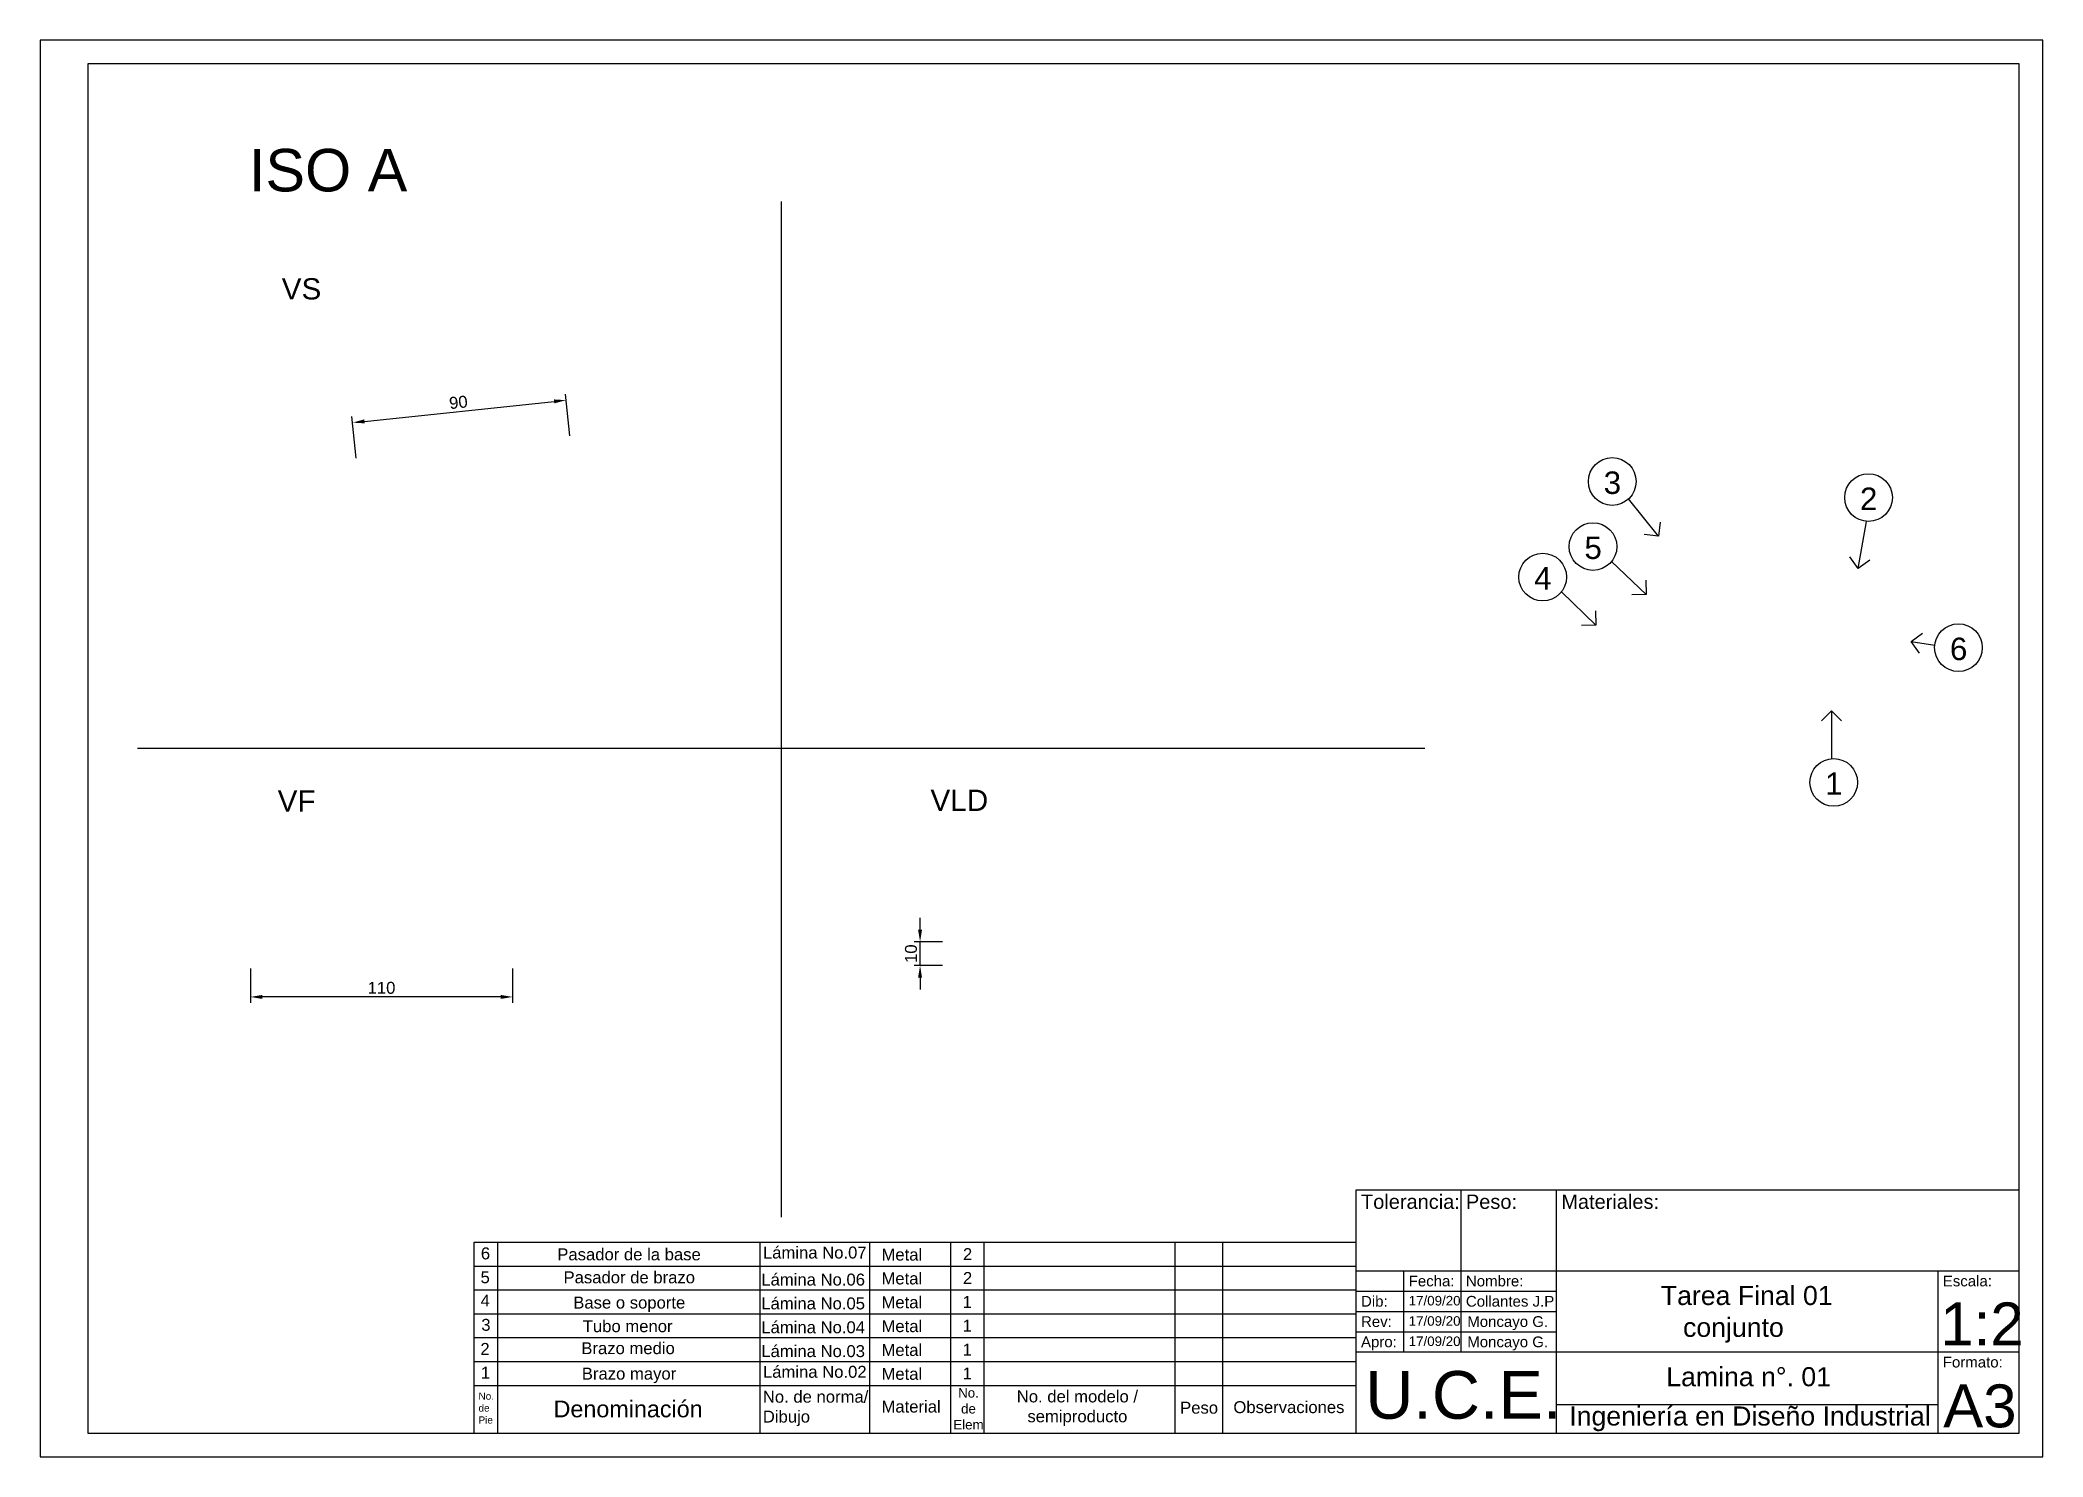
# Paper-space layout 'Conjunto' of a CAD drawing. Header units: inches, sheet in millimetres. Extents: x 0 to 420, y 0 to 297.
import ezdxf

# ---------------------------------------------------------------- set-up
doc = ezdxf.new("R2010")
doc.units = ezdxf.units.IN
doc.header["$MEASUREMENT"] = 0
doc.layers.add('Cotas', color=172, linetype='Continuous', lineweight=9)
doc.styles.get("Standard").update_dxf_attribs({"font": 'arial.ttf'})
doc.dimstyles.new('ISO-25', dxfattribs={"dimtxt": 2.5, "dimasz": 2.5, "dimexe": 1.25, "dimexo": 0.625, "dimtad": 1, "dimdec": 3, "dimtxsty": 'Standard', "dimcen": 2.5, "dimadec": 0, "dimazin": 0, "dimtfac": 1, "dimtdec": 3, "dimtmove": 0, "dimatfit": 3, "dimfxl": 1, "dimarcsym": 0})

# ---------------------------------------------------------------- blocks, each defined once
blk = doc.blocks.new('*D9')
at = {"layer": 'Cotas', "color": 0, "lineweight": -2, "transparency": 16777216}
for p, q in [((111.08, 214.07), (110.16, 222.76)), ((68.03, 217.08), (107.81, 221.26)), ((66.32, 209.37), (65.41, 218.06))]:
    blk.add_line(p, q, dxfattribs=at)
at = {"layer": 'Cotas', "color": 0, "transparency": 16777216}
for points in [[(107.76, 221.67), (107.85, 220.84), (110.29, 221.52)], [(67.98, 217.49), (68.07, 216.66), (65.54, 216.81)]]:
    blk.add_solid(points, dxfattribs=at)
at = {"layer": 'Defpoints', "color": 0, "transparency": 16777216}
for p in [(110.29, 221.52), (111.14, 213.45), (66.39, 208.74)]:
    blk.add_point(p, dxfattribs=at)
at = {"layer": 'Cotas', "color": 0, "transparency": 16777216, "insert": (87.72, 221.06), "char_height": 2.5, "attachment_point": 5, "rotation": 6}
blk.add_mtext('90', dxfattribs=at)
blk = doc.blocks.new('*D10')
at = {"layer": 'Cotas', "color": 0, "lineweight": -2, "transparency": 16777216}
for p, q in [((44.1, 102.36), (44.1, 95.17)), ((99.1, 102.36), (99.1, 95.17)), ((96.6, 96.42), (46.6, 96.42))]:
    blk.add_line(p, q, dxfattribs=at)
at = {"layer": 'Cotas', "color": 0, "transparency": 16777216}
for points in [[(46.6, 96.84), (46.6, 96.01), (44.1, 96.42)], [(96.6, 96.84), (96.6, 96.01), (99.1, 96.42)]]:
    blk.add_solid(points, dxfattribs=at)
at = {"layer": 'Defpoints', "color": 0, "transparency": 16777216}
for p in [(44.1, 102.99), (99.1, 102.99), (44.1, 96.42)]:
    blk.add_point(p, dxfattribs=at)
at = {"layer": 'Cotas', "color": 0, "transparency": 16777216, "insert": (71.6, 98.32), "char_height": 2.5, "attachment_point": 5}
blk.add_mtext('110', dxfattribs=at)
blk = doc.blocks.new('*D11')
at = {"layer": 'Cotas', "color": 0, "lineweight": -2, "transparency": 16777216}
for p, q in [((184.54, 110.49), (184.54, 112.99)), ((189.21, 107.99), (183.29, 107.99)), ((184.54, 102.99), (184.54, 107.99)), ((189.21, 102.99), (183.29, 102.99)), ((184.54, 100.49), (184.54, 97.99))]:
    blk.add_line(p, q, dxfattribs=at)
at = {"layer": 'Cotas', "color": 0, "transparency": 16777216}
for points in [[(184.12, 110.49), (184.95, 110.49), (184.54, 107.99)], [(184.12, 100.49), (184.95, 100.49), (184.54, 102.99)]]:
    blk.add_solid(points, dxfattribs=at)
at = {"layer": 'Defpoints', "color": 0, "transparency": 16777216}
for p in [(184.54, 107.99), (189.83, 107.99), (189.83, 102.99)]:
    blk.add_point(p, dxfattribs=at)
at = {"layer": 'Cotas', "color": 0, "transparency": 16777216, "insert": (182.64, 105.49), "char_height": 2.5, "attachment_point": 5, "rotation": 90}
blk.add_mtext('10', dxfattribs=at)

psp = doc.layouts.new('Conjunto')

# ---------------------------------------------------------------- linework, layer by layer
for p, q in [((420, 297), (0, 297)), ((0, 297), (0, 0)), ((420, 0), (420, 297)), ((415, 292), (10, 292)), ((10, 292), (10, 5)), ((415, 5), (415, 292)), ((155.40615, 263.14074), (155.40615, 50.23952)), ((339.36027, 192.97922), (333.12739, 200.84705)), ((339.36027, 192.97922), (336.38024, 193.32475)), ((339.7058, 195.95925), (339.36027, 192.97922)), ((381.24554, 186.231), (382.99859, 196.11424)), ((336.81496, 180.78348), (329.55903, 187.71911)), ((381.24554, 186.231), (379.52732, 188.69021)), ((383.70475, 187.94923), (381.24554, 186.231)), ((326.26372, 174.38124), (319.00779, 181.31688)), ((336.81496, 180.78348), (333.81572, 180.71579)), ((336.74727, 183.78271), (336.81496, 180.78348)), ((326.19603, 177.38048), (326.26372, 174.38124)), ((326.26372, 174.38124), (323.26448, 174.31355)), ((392.33665, 170.91387), (394.75126, 172.69422)), ((394.11701, 168.49926), (392.33665, 170.91387)), ((392.33665, 170.91387), (397.31755, 170.16078)), ((373.54961, 154.29366), (375.67093, 156.41498)), ((375.67093, 156.41498), (377.79225, 154.29366)), ((375.67093, 156.41498), (375.67093, 146.37747)), ((155.40615, 148.5), (20.40615, 148.5)), ((290.40615, 148.5), (155.40615, 148.5)), ((276, 56), (415, 56)), ((276, 5), (276, 56)), ((298, 22), (298, 56)), ((318, 5), (318, 56)), ((91, 5), (91, 45)), ((91, 45), (276, 45)), ((96, 5), (96, 45)), ((151, 5), (151, 45)), ((174, 5), (174, 45)), ((191, 5), (191, 45)), ((198, 5), (198, 45)), ((238, 5), (238, 45)), ((248, 5), (248, 45)), ((91, 40), (276, 40)), ((276, 39), (415, 39)), ((286, 22), (286, 39)), ((398, 5), (398, 39)), ((91, 35), (276, 35)), ((276, 34.75), (318, 34.75)), ((91, 30), (276, 30)), ((276, 30.5), (318, 30.5)), ((276, 26.25), (318, 26.25)), ((91, 25), (276, 25)), ((276, 22), (415, 22)), ((91, 20), (276, 20)), ((91, 15), (276, 15)), ((318, 11), (398, 11)), ((10, 5), (415, 5)), ((276, 8), (276, 8)), ((276, 8), (276, 8)), ((0, 0), (420, 0))]:
    psp.add_line(p, q)
for centre in [(329.68205, 204.47053), (383.42465, 201.09605), (325.64799, 190.8342), (315.09675, 184.43197), (402.29004, 169.63704), (376.1215, 141.39782)]:
    psp.add_circle(centre, 5)

# ---------------------------------------------------------------- texts
for s, height, p in [('ISO A', 8.912218, (43.80476, 265.27626, 4786.9812)), ('VS', 4.456109, (50.67201, 242.62689, 2393.4906)), ('3', 4.70638, (327.88575, 201.86273)), ('2', 4.70638, (381.62835, 198.48825)), ('5', 4.70638, (323.8517, 188.2264)), ('4', 4.70638, (313.30046, 181.82417)), ('6', 4.70638, (400.49374, 167.02924)), ('1', 4.70638, (374.3252, 138.79002)), ('VF', 4.456109, (49.82416, 135.28838, 2393.4906)), ('VLD', 4.456109, (186.71748, 135.40933, 2393.4906))]:
    psp.add_text(s, height=height).set_placement(p)
at = {"attachment_point": 1}
for s, width, heights, insert, char_height in [('Tolerancia:', 22, [0], (277, 55), 3), ('Peso:', 22, [0], (299, 55), 3), ('Materiales:', 22, [0], (319, 55), 3), ('\\pxqc;6', 5, [0], (90.90553, 43.91446), 2.5), ('\\pxqc;Pasador de la base', 54.9067973, [0], (96.05326, 43.71276), 2.5), ('\\pxqc;Lámina No.07', 23, [2.5], (150.9546, 44.09328), 2.5), ('Metal', 17, [0], (176.44218, 43.66388), 2.5), ('\\pxqc;2', 7, [1.3937], (191, 43.75756), 2.5), ('\\pxqc;5', 5, [0], (90.84442, 38.91174), 2.5), ('\\pxqc;Pasador de brazo', 54.9067973, [0], (96.10178, 38.89077), 2.5), ('\\pxqc;Lámina No.06', 23, [2.5], (150.61446, 38.4278), 2.5), ('Metal', 17, [0], (176.44218, 38.66388), 2.5), ('\\pxqc;2', 7, [1.3937], (191, 38.75756), 2.5), ('Fecha:', 22, [0], (287, 38), 2.25), ('Nombre:', 22, [0], (299, 38), 2.25), ('Escala:', 22, [0], (399, 38), 2.25), ('\\pxqc;4', 5, [0], (90.85598, 34.036), 2.5), ('\\pxqc;Base o soporte', 54.9067973, [0], (96.10178, 33.60574), 2.5), ('\\pxqc;Lámina No.05', 23, [2.5], (150.61446, 33.4278), 2.5), ('Metal', 17, [0], (176.44218, 33.66388), 2.5), ('\\pxqc;1', 7, [0], (190.92326, 33.7405), 2.5), ('Dib:', 22, [0], (277, 33.75), 2.25), ('Collantes J.P', 22, [0], (299, 33.75), 2.25), ('Tarea Final 01 ^J   conjunto', 78.0952342, [0], (339.8728, 35.83829), 4), ('Rev:', 22, [0], (277, 29.5), 2.25), ('1:2', 38.1239892, [0], (398.47844, 32.38193), 9), ('\\pxqc;3', 5, [0], (90.99767, 28.93866), 2.5), ('\\pxqc;Tubo menor', 54.9067973, [0], (95.76595, 28.65629), 2.5), ('\\pxqc;Lámina No.04', 23, [2.5], (150.61446, 28.4278), 2.5), ('Metal', 17, [0], (176.44218, 28.66388), 2.5), ('\\pxqc;1', 7, [0], (190.92326, 28.77073), 2.5), ('Apro:', 22, [0], (277, 25.25), 2.25), ('\\pxqc;2', 5, [0], (90.80875, 23.88853), 2.5), ('\\pxqc;Brazo medio', 54.9067973, [0], (95.84991, 24.04238), 2.5), ('\\pxqc;Lámina No.03', 23, [2.5], (150.61446, 23.4278), 2.5), ('Metal', 17, [0], (176.44218, 23.66388), 2.5), ('\\pxqc;1', 7, [0], (190.92326, 23.7405), 2.5), ('Formato:', 22, [0], (399, 21), 2.25), ('\\pxqc;1', 5, [0], (90.90553, 18.91446), 2.5), ('\\pxqc;Brazo mayor', 54.9067973, [0], (96.05326, 18.71276), 2.5), ('\\pxqc;Lámina No.02', 23, [2.5], (150.9546, 19.09328), 2.5), ('Metal', 17, [0], (176.44218, 18.66388), 2.5), ('\\pxqc;1', 7, [0], (190.92326, 18.7405), 2.5), ('U.C.E.', 38.1239892, [0], (277.9, 18), 10), ('Lamina n°. 01', 78.0952342, [0], (341.01304, 18.81423), 4), ('No.\\Pde\\PPie', 2.7456934, [0], (91.93928, 13.4983), 1.5), ('No. de norma/ Dibujo', 23, [0], (151.56357, 13.87372), 2.5), ('\\pxqc;No.\\Pde\\PElem', 7, [0], (191.18785, 14.43686), 2), ('\\pxqc;No. del modelo / \\Psemiproducto', 40, [0], (197.52636, 13.9352), 2.5), ('A3', 38.1239892, [0], (399.09064, 15.19702), 9), ('\\pxqc;Denominación', 55, [0], (95.81213, 11.80889), 3.5), ('Material', 17, [0], (176.44218, 11.80888), 2.5), ('Peso', 10, [0], (239.06566, 11.56897), 2.5), ('\\pxqc;Observaciones', 28, [0], (247.88159, 11.68728), 2.5), ('Ingeniería en Diseño Industrial', 78.0952342, [0], (320.67147, 10.57896), 4)]:
    psp.add_mtext_dynamic_manual_height_columns(s, width=width, gutter_width=12.5, heights=heights, dxfattribs=dict(at, insert=insert, char_height=char_height))
at = {"ltscale": 0.01, "attachment_point": 1}
for s, insert, char_height in [('17/09/20', (287, 33.75), 2), ('17/09/20', (287, 29.5), 2), ('Moncayo G.', (299.28751, 29.5), 2.25), ('17/09/20', (287, 25.25), 2), ('Moncayo G.', (299.28751, 25.25), 2.25)]:
    psp.add_mtext_dynamic_manual_height_columns(s, width=22, gutter_width=12.5, heights=[0], dxfattribs=dict(at, insert=insert, char_height=char_height))

# ---------------------------------------------------------------- dimensions: what is measured, and where the dimension line sits
at = {"layer": 'Cotas'}
for p1, p2, distance, picture, middle in [((66.38753, 208.74481), (111.14102, 213.44859), 8.11442, '*D9', (87.71734, 221.05768)), ((189.8305, 102.98559), (189.8305, 107.98559), 5.29347, '*D11', (182.6356, 105.48559)), ((99.10446, 102.98559), (44.10446, 102.98559), 6.5637, '*D10', (71.60446, 98.32333))]:
    dim = psp.add_aligned_dim(p1=p1, p2=p2, distance=distance, dimstyle='ISO-25', override={"dimlfac": -2}, dxfattribs=at)
    dim.commit()
    dim.dimension.update_dxf_attribs({"geometry": picture, "text_midpoint": middle})

doc.saveas('drawing.dxf')
